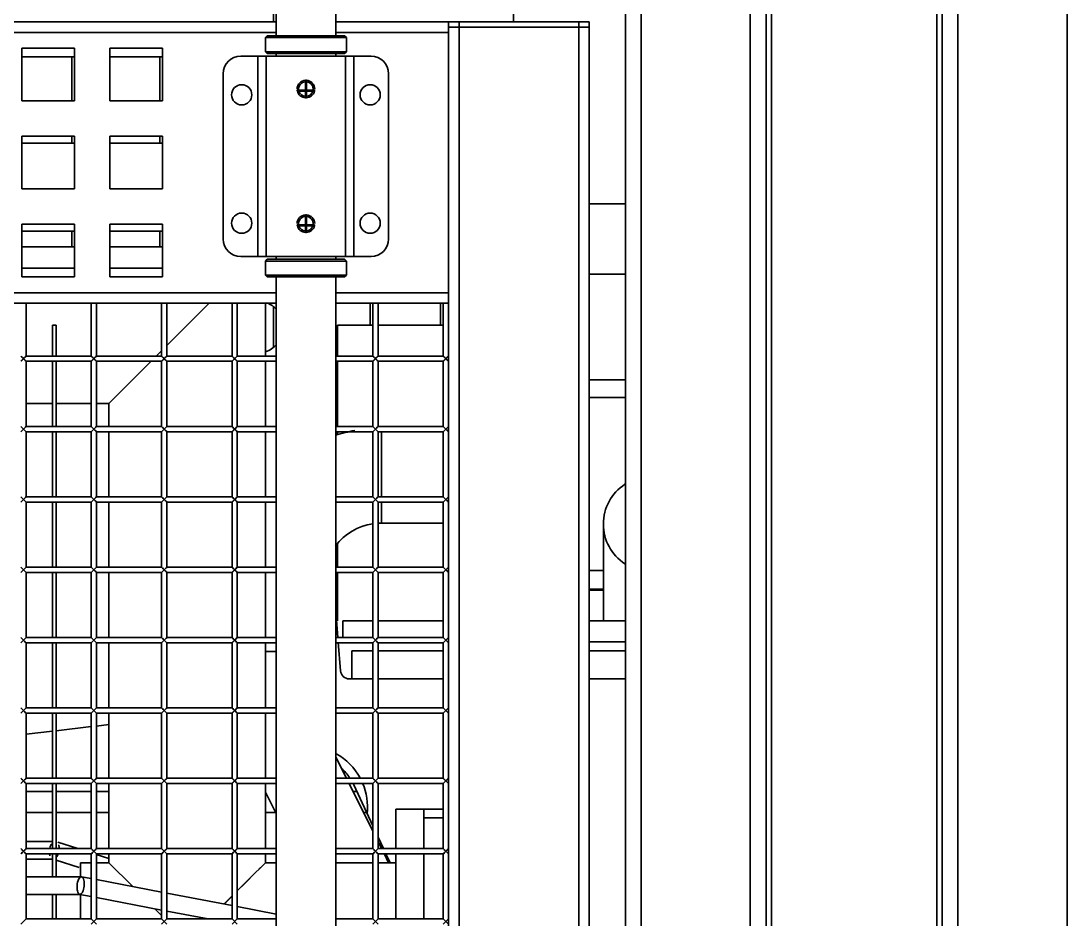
# Model space of a CAD drawing. Header units: millimetres. Extents: x 32496 to 166256, y 3504 to 23939.
# Drawn here: x 45009 to 45603, y 12790 to 13301 of the extents above; entities that cross this region are included whole.
import ezdxf

# ---------------------------------------------------------------- set-up
doc = ezdxf.new("R2010")
doc.units = ezdxf.units.MM
doc.layers.get('0').update_dxf_attribs({"lineweight": 35})

msp = doc.modelspace()

# ---------------------------------------------------------------- linework, layer by layer
at = {"linetype": 'Continuous'}
for p, q in [((45361.14, 10877.575), (45361.14, 13396.575)), ((45423.14, 10877.575), (45423.14, 13396.575)), ((45432.14, 13396.575), (45432.14, 10877.575)), ((45435.14, 13396.575), (45435.14, 10877.575)), ((45529.14, 13396.575), (45529.14, 10877.575)), ((45532.14, 13396.575), (45532.14, 10877.575)), ((45541.14, 13396.575), (45541.14, 10877.575)), ((45603.14, 13396.575), (45603.14, 10877.575)), ((45288.64, 13316.575), (45288.64, 13300.075)), ((45352.14, 10957.575), (45352.14, 13316.575)), ((45152.14, 13306.975), (45152.14, 13300.075)), ((45153.64, 13306.975), (45153.64, 13292.075)), ((45187.64, 13306.975), (45187.64, 13292.075)), ((44527.64, 13300.075), (45153.64, 13300.075)), ((45187.64, 13300.075), (45251.64, 13300.075)), ((45251.64, 13140.075), (45251.64, 13300.075)), ((45331.64, 13300.075), (45251.64, 13300.075)), ((45257.64, 13300.075), (45257.64, 13297.075)), ((45325.64, 13297.075), (45325.64, 13300.075)), ((45331.64, 13300.075), (45331.64, 13297.075)), ((45153.64, 13294.075), (44527.64, 13294.075)), ((45148.64, 13292.075), (45147.64, 13291.075)), ((45192.64, 13292.075), (45148.64, 13292.075)), ((45251.64, 13294.075), (45187.64, 13294.075)), ((45192.64, 13292.075), (45193.64, 13291.075)), ((45331.64, 13297.075), (45251.64, 13297.075)), ((45251.64, 13297.075), (45331.64, 13297.075)), ((45257.64, 13297.075), (45257.64, 10977.075)), ((45325.64, 10977.075), (45325.64, 13297.075)), ((45331.64, 13297.075), (45331.64, 10977.075)), ((45147.64, 13291.075), (45147.64, 13283.075)), ((45193.64, 13291.075), (45147.64, 13291.075)), ((45193.64, 13291.075), (45193.64, 13283.075)), ((45009.14, 13285.075), (45009.14, 13255.075)), ((45039.14, 13285.075), (45009.14, 13285.075)), ((45009.14, 13280.075), (45039.14, 13280.075)), ((45037.64, 13255.075), (45037.64, 13280.075)), ((45039.14, 13255.075), (45039.14, 13285.075)), ((45059.14, 13285.075), (45059.14, 13255.075)), ((45089.14, 13285.075), (45059.14, 13285.075)), ((45059.14, 13280.075), (45089.14, 13280.075)), ((45087.64, 13255.075), (45087.64, 13280.075)), ((45089.14, 13255.075), (45089.14, 13285.075)), ((45133.64, 13280.575), (45207.64, 13280.575)), ((45143.34, 13166.575), (45143.34, 13280.575)), ((45148.64, 13282.075), (45147.64, 13283.075)), ((45147.64, 13283.075), (45193.64, 13283.075)), ((45148.14, 13166.575), (45148.14, 13280.575)), ((45148.64, 13282.075), (45192.64, 13282.075)), ((45153.64, 13282.075), (45153.64, 13280.575)), ((45187.64, 13282.075), (45187.64, 13280.575)), ((45192.64, 13282.075), (45193.64, 13283.075)), ((45193.14, 13280.575), (45193.14, 13166.575)), ((45197.94, 13280.575), (45197.94, 13166.575)), ((45123.64, 13270.575), (45123.64, 13176.575)), ((45217.64, 13270.575), (45217.64, 13176.575)), ((45170.39, 13266.819), (45170.39, 13261.154)), ((45170.64, 13256.825), (45170.64, 13266.825)), ((45170.64, 13256.825), (45170.64, 13266.825)), ((45170.89, 13261.154), (45170.89, 13266.819)), ((45165.725, 13261.154), (45165.725, 13260.904)), ((45170.39, 13261.154), (45165.725, 13261.154)), ((45165.779, 13260.654), (45170.39, 13260.654)), ((45170.39, 13260.654), (45170.39, 13256.832)), ((45175.554, 13261.154), (45170.89, 13261.154)), ((45170.89, 13256.832), (45170.89, 13260.654)), ((45170.89, 13260.654), (45175.501, 13260.654)), ((45175.554, 13260.904), (45175.554, 13261.154)), ((45009.14, 13255.075), (45039.14, 13255.075)), ((45059.14, 13255.075), (45089.14, 13255.075)), ((45009.14, 13235.075), (45009.14, 13205.075)), ((45039.14, 13235.075), (45009.14, 13235.075)), ((45037.64, 13231.075), (45037.64, 13235.075)), ((45039.14, 13205.075), (45039.14, 13235.075)), ((45059.14, 13235.075), (45059.14, 13205.075)), ((45089.14, 13235.075), (45059.14, 13235.075)), ((45087.64, 13231.075), (45087.64, 13235.075)), ((45089.14, 13205.075), (45089.14, 13235.075)), ((45039.14, 13231.075), (45009.14, 13231.075)), ((45089.14, 13231.075), (45059.14, 13231.075)), ((45009.14, 13205.075), (45039.14, 13205.075)), ((45059.14, 13205.075), (45089.14, 13205.075)), ((45352.14, 13196.575), (45331.64, 13196.575)), ((45009.14, 13185.075), (45009.14, 13155.075)), ((45039.14, 13185.075), (45009.14, 13185.075)), ((45039.14, 13155.075), (45039.14, 13185.075)), ((45059.14, 13185.075), (45059.14, 13155.075)), ((45089.14, 13185.075), (45059.14, 13185.075)), ((45089.14, 13155.075), (45089.14, 13185.075)), ((45170.39, 13190.319), (45170.39, 13184.654)), ((45170.64, 13180.325), (45170.64, 13190.325)), ((45170.64, 13180.325), (45170.64, 13190.325)), ((45170.89, 13184.654), (45170.89, 13190.319)), ((45039.14, 13181.075), (45009.14, 13181.075)), ((45037.64, 13172.075), (45037.64, 13181.075)), ((45089.14, 13181.075), (45059.14, 13181.075)), ((45087.64, 13172.075), (45087.64, 13181.075)), ((45165.725, 13184.654), (45165.725, 13184.404)), ((45170.39, 13184.654), (45165.725, 13184.654)), ((45165.779, 13184.154), (45170.39, 13184.154)), ((45170.39, 13184.154), (45170.39, 13180.332)), ((45175.554, 13184.654), (45170.89, 13184.654)), ((45170.89, 13180.332), (45170.89, 13184.154)), ((45170.89, 13184.154), (45175.501, 13184.154)), ((45175.554, 13184.404), (45175.554, 13184.654)), ((45039.14, 13172.075), (45009.14, 13172.075)), ((45089.14, 13172.075), (45059.14, 13172.075)), ((45133.64, 13166.575), (45207.64, 13166.575)), ((45148.64, 13165.075), (45147.64, 13164.075)), ((45147.64, 13164.075), (45147.64, 13156.075)), ((45193.64, 13164.075), (45147.64, 13164.075)), ((45192.64, 13165.075), (45148.64, 13165.075)), ((45153.64, 13166.575), (45153.64, 13165.075)), ((45187.64, 13166.575), (45187.64, 13165.075)), ((45192.64, 13165.075), (45193.64, 13164.075)), ((45193.64, 13164.075), (45193.64, 13156.075)), ((45039.14, 13160.075), (45009.14, 13160.075)), ((45009.14, 13155.075), (45039.14, 13155.075)), ((45089.14, 13160.075), (45059.14, 13160.075)), ((45059.14, 13155.075), (45089.14, 13155.075)), ((45148.64, 13155.075), (45147.64, 13156.075)), ((45147.64, 13156.075), (45193.64, 13156.075)), ((45148.64, 13155.075), (45192.64, 13155.075)), ((45153.64, 13155.075), (45153.64, 12224.075)), ((45187.64, 13155.075), (45187.64, 12224.075)), ((45192.64, 13155.075), (45193.64, 13156.075)), ((45331.64, 13156.575), (45352.14, 13156.575)), ((44527.64, 13146.075), (45153.64, 13146.075)), ((45187.64, 13146.075), (45251.64, 13146.075)), ((45153.64, 13140.075), (44527.64, 13140.075)), ((45011.64, 13140.075), (45011.64, 13110.075)), ((45048.64, 13140.075), (45048.64, 13110.075)), ((45051.64, 13140.075), (45051.64, 13110.075)), ((45088.64, 13140.075), (45088.64, 13110.075)), ((45091.64, 13140.075), (45091.64, 13110.075)), ((45115.664, 13140.1), (45103.14, 13127.575)), ((45128.64, 13140.075), (45128.64, 13110.075)), ((45131.64, 13140.075), (45131.64, 13110.075)), ((45147.64, 13140.075), (45147.64, 13110.075)), ((45152.14, 13138.105), (45152.14, 13115.082)), ((45251.64, 13140.075), (45187.64, 13140.075)), ((45207.14, 13140.075), (45207.14, 13127.575)), ((45208.64, 13140.075), (45208.64, 13110.075)), ((45211.64, 13140.075), (45211.64, 13110.075)), ((45247.14, 13140.075), (45247.14, 13127.575)), ((45248.64, 13140.075), (45248.64, 13110.075)), ((45251.64, 12237.075), (45251.64, 13140.075)), ((45026.64, 13110.075), (45026.64, 13127.575)), ((45028.64, 13127.575), (45026.64, 13127.575)), ((45028.64, 13110.075), (45028.64, 13127.575)), ((45091.615, 13116.051), (45103.14, 13127.575)), ((45188.64, 13110.075), (45188.64, 13127.575)), ((45188.64, 13127.575), (45208.64, 13127.575)), ((45211.64, 13127.575), (45248.64, 13127.575)), ((45008.64, 13107.075), (45011.64, 13110.075)), ((45008.64, 13110.075), (45011.64, 13107.075)), ((45008.756, 13107.192), (45009.55, 13107.986)), ((45009.55, 13107.986), (45010.14, 13108.575)), ((45011.64, 13110.075), (45048.64, 13110.075)), ((45048.64, 13107.075), (45051.64, 13110.075)), ((45048.64, 13110.075), (45051.64, 13107.075)), ((45048.756, 13107.192), (45049.55, 13107.986)), ((45049.55, 13107.986), (45050.14, 13108.575)), ((45051.64, 13110.075), (45088.64, 13110.075)), ((45085.633, 13110.068), (45088.64, 13113.075)), ((45088.64, 13107.075), (45091.64, 13110.075)), ((45088.64, 13110.075), (45091.64, 13107.075)), ((45088.756, 13107.192), (45089.55, 13107.986)), ((45089.55, 13107.986), (45090.72, 13109.155)), ((45091.64, 13110.075), (45128.64, 13110.075)), ((45128.64, 13107.075), (45131.64, 13110.075)), ((45128.64, 13110.075), (45131.64, 13107.075)), ((45128.756, 13107.192), (45129.55, 13107.986)), ((45129.55, 13107.986), (45130.14, 13108.575)), ((45131.64, 13110.075), (45131.209, 13109.645)), ((45131.64, 13110.075), (45153.64, 13110.075)), ((45187.64, 13110.075), (45208.64, 13110.075)), ((45208.64, 13107.075), (45211.64, 13110.075)), ((45208.64, 13110.075), (45211.64, 13107.075)), ((45208.756, 13107.192), (45209.55, 13107.986)), ((45209.55, 13107.986), (45210.14, 13108.575)), ((45211.64, 13110.075), (45211.209, 13109.645)), ((45211.64, 13110.075), (45248.64, 13110.075)), ((45248.64, 13107.075), (45251.64, 13110.075)), ((45248.64, 13110.075), (45251.64, 13107.075)), ((45248.756, 13107.192), (45249.55, 13107.986)), ((45249.55, 13107.986), (45250.14, 13108.575)), ((45251.64, 13110.075), (45251.209, 13109.645)), ((45011.64, 13107.075), (45011.64, 13070.075)), ((45011.64, 13107.075), (45048.64, 13107.075)), ((45026.64, 13070.075), (45026.64, 13107.075)), ((45028.64, 13070.075), (45028.64, 13107.075)), ((45048.64, 13107.075), (45048.64, 13070.075)), ((45051.64, 13107.075), (45051.64, 13070.075)), ((45051.64, 13107.075), (45088.64, 13107.075)), ((45058.64, 13083.076), (45082.64, 13107.075)), ((45088.64, 13107.075), (45088.64, 13070.075)), ((45091.64, 13107.075), (45091.64, 13070.075)), ((45091.64, 13107.075), (45128.64, 13107.075)), ((45128.64, 13107.075), (45128.64, 13070.075)), ((45131.64, 13107.075), (45131.64, 13070.075)), ((45131.64, 13107.075), (45153.64, 13107.075)), ((45147.64, 13107.075), (45147.64, 13070.075)), ((45187.64, 13107.075), (45208.64, 13107.075)), ((45188.64, 13070.075), (45188.64, 13107.075)), ((45208.64, 13107.075), (45208.64, 13070.075)), ((45211.64, 13107.075), (45211.64, 13070.075)), ((45211.64, 13107.075), (45248.64, 13107.075)), ((45248.64, 13107.075), (45248.64, 13070.075)), ((45331.64, 13096.575), (45352.14, 13096.575)), ((45331.64, 13086.575), (45352.14, 13086.575)), ((45026.64, 13083.075), (45011.64, 13083.075)), ((45048.64, 13083.075), (45028.64, 13083.075)), ((45058.64, 13083.075), (45051.64, 13083.075)), ((45058.64, 13083.075), (45058.741, 13083.177)), ((45058.741, 13083.177), (45058.64, 13083.075)), ((45058.64, 13070.075), (45058.64, 13083.075)), ((45008.64, 13067.075), (45011.64, 13070.075)), ((45008.64, 13070.075), (45011.64, 13067.075)), ((45008.756, 13067.192), (45009.55, 13067.986)), ((45009.55, 13067.986), (45010.14, 13068.575)), ((45011.64, 13070.075), (45048.64, 13070.075)), ((45011.64, 13067.075), (45011.64, 13030.075)), ((45011.64, 13067.075), (45048.64, 13067.075)), ((45026.64, 13030.075), (45026.64, 13067.075)), ((45028.64, 13030.075), (45028.64, 13067.075)), ((45048.64, 13067.075), (45051.64, 13070.075)), ((45048.64, 13070.075), (45051.64, 13067.075)), ((45048.64, 13067.075), (45048.64, 13030.075)), ((45048.756, 13067.192), (45049.55, 13067.986)), ((45049.55, 13067.986), (45050.14, 13068.575)), ((45051.64, 13070.075), (45088.64, 13070.075)), ((45051.64, 13067.075), (45051.64, 13030.075)), ((45051.64, 13067.075), (45088.64, 13067.075)), ((45058.64, 13030.075), (45058.64, 13067.075)), ((45088.64, 13067.075), (45091.64, 13070.075)), ((45088.64, 13070.075), (45091.64, 13067.075)), ((45088.64, 13067.075), (45088.64, 13030.075)), ((45088.756, 13067.192), (45089.55, 13067.986)), ((45089.55, 13067.986), (45090.14, 13068.575)), ((45091.64, 13070.075), (45128.64, 13070.075)), ((45091.64, 13067.075), (45091.64, 13030.075)), ((45091.64, 13067.075), (45128.64, 13067.075)), ((45128.64, 13067.075), (45131.64, 13070.075)), ((45128.64, 13070.075), (45131.64, 13067.075)), ((45128.64, 13067.075), (45128.64, 13030.075)), ((45128.756, 13067.192), (45129.55, 13067.986)), ((45129.55, 13067.986), (45130.72, 13069.155)), ((45131.64, 13070.075), (45153.64, 13070.075)), ((45131.64, 13067.075), (45131.64, 13030.075)), ((45131.64, 13067.075), (45153.64, 13067.075)), ((45147.64, 13067.075), (45147.64, 13030.075)), ((45187.64, 13070.075), (45208.64, 13070.075)), ((45187.64, 13067.075), (45208.64, 13067.075)), ((45188.64, 13065.083), (45188.64, 13067.075)), ((45208.64, 13067.075), (45211.64, 13070.075)), ((45208.64, 13070.075), (45211.64, 13067.075)), ((45208.64, 13067.075), (45208.64, 13030.075)), ((45208.756, 13067.192), (45209.55, 13067.986)), ((45209.55, 13067.986), (45210.14, 13068.575)), ((45211.64, 13070.075), (45211.209, 13069.645)), ((45211.64, 13070.075), (45248.64, 13070.075)), ((45211.64, 13067.075), (45211.64, 13030.075)), ((45211.64, 13067.075), (45248.64, 13067.075)), ((45213.64, 13067.02), (45213.64, 13030.075)), ((45248.64, 13067.075), (45251.64, 13070.075)), ((45248.64, 13070.075), (45251.64, 13067.075)), ((45248.64, 13067.075), (45248.64, 13030.075)), ((45248.756, 13067.192), (45249.55, 13067.986)), ((45249.55, 13067.986), (45250.14, 13068.575)), ((45251.64, 13070.075), (45251.209, 13069.645)), ((45008.64, 13027.075), (45011.64, 13030.075)), ((45008.64, 13030.075), (45011.64, 13027.075)), ((45008.756, 13027.192), (45009.55, 13027.986)), ((45009.55, 13027.986), (45010.14, 13028.575)), ((45011.64, 13030.075), (45048.64, 13030.075)), ((45011.64, 13027.075), (45011.64, 12990.075)), ((45011.64, 13027.075), (45048.64, 13027.075)), ((45026.64, 12990.075), (45026.64, 13027.075)), ((45028.64, 12990.075), (45028.64, 13027.075)), ((45048.64, 13027.075), (45051.64, 13030.075)), ((45048.64, 13030.075), (45051.64, 13027.075)), ((45048.64, 13027.075), (45048.64, 12990.075)), ((45048.756, 13027.192), (45049.55, 13027.986)), ((45049.55, 13027.986), (45050.14, 13028.575)), ((45051.64, 13030.075), (45088.64, 13030.075)), ((45051.64, 13027.075), (45051.64, 12990.075)), ((45051.64, 13027.075), (45088.64, 13027.075)), ((45058.64, 12990.075), (45058.64, 13027.075)), ((45088.64, 13027.075), (45091.64, 13030.075)), ((45088.64, 13030.075), (45091.64, 13027.075)), ((45088.64, 13027.075), (45088.64, 12990.075)), ((45088.756, 13027.192), (45089.55, 13027.986)), ((45089.55, 13027.986), (45090.14, 13028.575)), ((45091.64, 13030.075), (45128.64, 13030.075)), ((45091.64, 13027.075), (45091.64, 12990.075)), ((45091.64, 13027.075), (45128.64, 13027.075)), ((45128.64, 13027.075), (45131.64, 13030.075)), ((45128.64, 13030.075), (45131.64, 13027.075)), ((45128.64, 13027.075), (45128.64, 12990.075)), ((45128.756, 13027.192), (45129.55, 13027.986)), ((45129.55, 13027.986), (45130.14, 13028.575)), ((45131.64, 13030.075), (45153.64, 13030.075)), ((45131.64, 13027.075), (45131.64, 12990.075)), ((45131.64, 13027.075), (45153.64, 13027.075)), ((45147.64, 13027.075), (45147.64, 12990.075)), ((45187.64, 13030.075), (45208.64, 13030.075)), ((45187.64, 13027.075), (45208.64, 13027.075)), ((45208.64, 13027.075), (45211.64, 13030.075)), ((45208.64, 13030.075), (45211.64, 13027.075)), ((45208.64, 13027.075), (45208.64, 12990.075)), ((45208.756, 13027.192), (45209.55, 13027.986)), ((45209.55, 13027.986), (45210.14, 13028.575)), ((45211.64, 13030.075), (45211.209, 13029.645)), ((45211.64, 13030.075), (45248.64, 13030.075)), ((45211.64, 13027.075), (45211.64, 12990.075)), ((45211.64, 13027.075), (45248.64, 13027.075)), ((45213.64, 13027.075), (45213.64, 13015.075)), ((45248.64, 13027.075), (45251.64, 13030.075)), ((45248.64, 13030.075), (45251.64, 13027.075)), ((45248.64, 13027.075), (45248.64, 12990.075)), ((45248.756, 13027.192), (45249.55, 13027.986)), ((45249.55, 13027.986), (45250.14, 13028.575)), ((45251.64, 13030.075), (45251.209, 13029.645)), ((45248.64, 13015.075), (45213.64, 13015.075)), ((45339.64, 12959.575), (45339.64, 13013.869)), ((45188.64, 12990.075), (45188.64, 13003.17)), ((45008.64, 12987.075), (45011.64, 12990.075)), ((45008.64, 12990.075), (45011.64, 12987.075)), ((45009.55, 12987.986), (45010.14, 12988.575)), ((45011.64, 12990.075), (45048.64, 12990.075)), ((45048.64, 12987.075), (45051.64, 12990.075)), ((45048.64, 12990.075), (45051.64, 12987.075)), ((45049.55, 12987.986), (45050.14, 12988.575)), ((45051.64, 12990.075), (45088.64, 12990.075)), ((45088.64, 12987.075), (45091.64, 12990.075)), ((45088.64, 12990.075), (45091.64, 12987.075)), ((45089.55, 12987.986), (45090.14, 12988.575)), ((45091.64, 12990.075), (45128.64, 12990.075)), ((45128.64, 12987.075), (45131.64, 12990.075)), ((45128.64, 12990.075), (45131.64, 12987.075)), ((45129.55, 12987.986), (45130.14, 12988.575)), ((45131.64, 12990.075), (45153.64, 12990.075)), ((45187.64, 12990.075), (45208.64, 12990.075)), ((45208.64, 12987.075), (45211.64, 12990.075)), ((45208.64, 12990.075), (45211.64, 12987.075)), ((45209.55, 12987.986), (45210.72, 12989.155)), ((45211.64, 12990.075), (45248.64, 12990.075)), ((45248.64, 12987.075), (45251.64, 12990.075)), ((45248.64, 12990.075), (45251.64, 12987.075)), ((45249.55, 12987.986), (45250.14, 12988.575)), ((45251.64, 12990.075), (45251.209, 12989.645)), ((45008.756, 12987.192), (45009.55, 12987.986)), ((45011.64, 12987.075), (45011.64, 12950.075)), ((45011.64, 12987.075), (45048.64, 12987.075)), ((45026.64, 12950.075), (45026.64, 12987.075)), ((45028.64, 12950.075), (45028.64, 12987.075)), ((45048.64, 12987.075), (45048.64, 12950.075)), ((45048.756, 12987.192), (45049.55, 12987.986)), ((45051.64, 12987.075), (45051.64, 12950.075)), ((45051.64, 12987.075), (45088.64, 12987.075)), ((45058.64, 12950.075), (45058.64, 12987.075)), ((45088.64, 12987.075), (45088.64, 12950.075)), ((45088.756, 12987.192), (45089.55, 12987.986)), ((45091.64, 12987.075), (45091.64, 12950.075)), ((45091.64, 12987.075), (45128.64, 12987.075)), ((45128.64, 12987.075), (45128.64, 12950.075)), ((45128.756, 12987.192), (45129.55, 12987.986)), ((45131.64, 12987.075), (45131.64, 12950.075)), ((45131.64, 12987.075), (45153.64, 12987.075)), ((45147.64, 12987.075), (45147.64, 12950.075)), ((45187.64, 12987.075), (45208.64, 12987.075)), ((45188.64, 12959.575), (45188.64, 12987.075)), ((45208.64, 12987.075), (45208.64, 12950.075)), ((45208.756, 12987.192), (45209.55, 12987.986)), ((45211.64, 12987.075), (45211.64, 12950.075)), ((45211.64, 12987.075), (45248.64, 12987.075)), ((45248.64, 12987.075), (45248.64, 12950.075)), ((45248.756, 12987.192), (45249.55, 12987.986)), ((45339.64, 12988.075), (45331.64, 12988.075)), ((45339.64, 12977.575), (45331.64, 12977.575)), ((45339.64, 12977.075), (45331.64, 12977.075)), ((45187.64, 12964.909), (45188.801, 12950.075)), ((45191.64, 12959.575), (45191.64, 12950.075)), ((45208.64, 12959.575), (45191.64, 12959.575)), ((45248.64, 12959.575), (45211.64, 12959.575)), ((45352.14, 12959.575), (45331.64, 12959.575)), ((45008.64, 12947.075), (45011.64, 12950.075)), ((45008.64, 12950.075), (45011.64, 12947.075)), ((45008.756, 12947.192), (45009.55, 12947.986)), ((45009.55, 12947.986), (45010.14, 12948.575)), ((45011.64, 12950.075), (45048.64, 12950.075)), ((45011.64, 12947.075), (45011.64, 12910.075)), ((45011.64, 12947.075), (45048.64, 12947.075)), ((45026.64, 12910.075), (45026.64, 12947.075)), ((45028.64, 12910.075), (45028.64, 12947.075)), ((45048.64, 12947.075), (45051.64, 12950.075)), ((45048.64, 12950.075), (45051.64, 12947.075)), ((45048.64, 12947.075), (45048.64, 12910.075)), ((45048.756, 12947.192), (45049.55, 12947.986)), ((45049.55, 12947.986), (45050.14, 12948.575)), ((45051.64, 12950.075), (45088.64, 12950.075)), ((45051.64, 12947.075), (45051.64, 12910.075)), ((45051.64, 12947.075), (45088.64, 12947.075)), ((45058.64, 12910.075), (45058.64, 12947.075)), ((45088.64, 12947.075), (45091.64, 12950.075)), ((45088.64, 12950.075), (45091.64, 12947.075)), ((45088.64, 12947.075), (45088.64, 12910.075)), ((45088.756, 12947.192), (45089.55, 12947.986)), ((45089.55, 12947.986), (45090.14, 12948.575)), ((45091.64, 12950.075), (45128.64, 12950.075)), ((45091.64, 12947.075), (45091.64, 12910.075)), ((45091.64, 12947.075), (45128.64, 12947.075)), ((45128.64, 12947.075), (45131.64, 12950.075)), ((45128.64, 12950.075), (45131.64, 12947.075)), ((45128.64, 12947.075), (45128.64, 12910.075)), ((45128.756, 12947.192), (45129.55, 12947.986)), ((45129.55, 12947.986), (45130.14, 12948.575)), ((45131.64, 12950.075), (45153.64, 12950.075)), ((45131.64, 12947.075), (45131.64, 12910.075)), ((45131.64, 12947.075), (45153.64, 12947.075)), ((45147.64, 12947.075), (45147.64, 12910.075)), ((45187.64, 12950.075), (45208.64, 12950.075)), ((45187.64, 12947.075), (45208.64, 12947.075)), ((45189.012, 12947.37), (45190.279, 12931.185)), ((45208.64, 12947.075), (45211.64, 12950.075)), ((45208.64, 12950.075), (45211.64, 12947.075)), ((45208.64, 12947.075), (45208.64, 12910.075)), ((45208.756, 12947.192), (45209.55, 12947.986)), ((45209.55, 12947.986), (45210.14, 12948.575)), ((45211.64, 12950.075), (45248.64, 12950.075)), ((45211.64, 12947.075), (45211.64, 12910.075)), ((45211.64, 12947.075), (45248.64, 12947.075)), ((45248.64, 12947.075), (45251.64, 12950.075)), ((45248.64, 12950.075), (45251.64, 12947.075)), ((45248.64, 12947.075), (45248.64, 12910.075)), ((45248.756, 12947.192), (45249.55, 12947.986)), ((45249.55, 12947.986), (45250.72, 12949.155)), ((45352.14, 12947.575), (45331.64, 12947.575)), ((45153.64, 12942.075), (45147.64, 12942.075)), ((45196.64, 12942.575), (45196.64, 12926.575)), ((45208.64, 12942.575), (45196.64, 12942.575)), ((45248.64, 12942.575), (45211.64, 12942.575)), ((45352.14, 12942.575), (45331.64, 12942.575)), ((45195.264, 12926.575), (45208.64, 12926.575)), ((45248.64, 12926.575), (45211.64, 12926.575)), ((45352.14, 12926.575), (45331.64, 12926.575)), ((45008.64, 12907.075), (45011.64, 12910.075)), ((45008.64, 12910.075), (45011.64, 12907.075)), ((45008.756, 12907.192), (45009.55, 12907.986)), ((45009.55, 12907.986), (45010.14, 12908.575)), ((45011.64, 12910.075), (45048.64, 12910.075)), ((45011.64, 12907.075), (45011.64, 12870.075)), ((45011.64, 12907.075), (45048.64, 12907.075)), ((45026.64, 12870.075), (45026.64, 12907.075)), ((45028.64, 12870.075), (45028.64, 12907.075)), ((45048.64, 12907.075), (45051.64, 12910.075)), ((45048.64, 12910.075), (45051.64, 12907.075)), ((45048.64, 12907.075), (45048.64, 12870.075)), ((45048.756, 12907.192), (45049.55, 12907.986)), ((45049.55, 12907.986), (45050.14, 12908.575)), ((45051.64, 12910.075), (45088.64, 12910.075)), ((45051.64, 12907.075), (45051.64, 12870.075)), ((45051.64, 12907.075), (45088.64, 12907.075)), ((45058.64, 12870.075), (45058.64, 12907.075)), ((45088.64, 12907.075), (45091.64, 12910.075)), ((45088.64, 12910.075), (45091.64, 12907.075)), ((45088.64, 12907.075), (45088.64, 12870.075)), ((45088.756, 12907.192), (45089.55, 12907.986)), ((45089.55, 12907.986), (45090.14, 12908.575)), ((45091.64, 12910.075), (45128.64, 12910.075)), ((45091.64, 12907.075), (45091.64, 12870.075)), ((45091.64, 12907.075), (45128.64, 12907.075)), ((45128.64, 12907.075), (45131.64, 12910.075)), ((45128.64, 12910.075), (45131.64, 12907.075)), ((45128.64, 12907.075), (45128.64, 12870.075)), ((45128.756, 12907.192), (45129.55, 12907.986)), ((45129.55, 12907.986), (45130.14, 12908.575)), ((45131.64, 12910.075), (45153.64, 12910.075)), ((45131.64, 12907.075), (45131.64, 12870.075)), ((45131.64, 12907.075), (45153.64, 12907.075)), ((45147.64, 12907.075), (45147.64, 12870.075)), ((45187.64, 12910.075), (45208.64, 12910.075)), ((45187.64, 12907.075), (45208.64, 12907.075)), ((45208.64, 12907.075), (45211.64, 12910.075)), ((45208.64, 12910.075), (45211.64, 12907.075)), ((45208.64, 12907.075), (45208.64, 12870.075)), ((45208.756, 12907.192), (45209.55, 12907.986)), ((45209.55, 12907.986), (45210.14, 12908.575)), ((45211.64, 12910.075), (45248.64, 12910.075)), ((45211.64, 12907.075), (45211.64, 12870.075)), ((45211.64, 12907.075), (45248.64, 12907.075)), ((45248.64, 12907.075), (45251.64, 12910.075)), ((45248.64, 12910.075), (45251.64, 12907.075)), ((45248.64, 12907.075), (45248.64, 12870.075)), ((45248.756, 12907.192), (45249.55, 12907.986)), ((45249.55, 12907.986), (45250.14, 12908.575)), ((45028.64, 12897.102), (45048.64, 12899.418)), ((45051.64, 12899.765), (45058.64, 12900.575)), ((45011.64, 12895.133), (45026.64, 12896.87)), ((45187.64, 12882.075), (45193.64, 12870.075)), ((45008.64, 12867.075), (45011.64, 12870.075)), ((45008.64, 12870.075), (45011.64, 12867.075)), ((45011.64, 12870.075), (45048.64, 12870.075)), ((45048.64, 12867.075), (45051.64, 12870.075)), ((45048.64, 12870.075), (45051.64, 12867.075)), ((45051.64, 12870.075), (45088.64, 12870.075)), ((45088.64, 12867.075), (45091.64, 12870.075)), ((45088.64, 12870.075), (45091.64, 12867.075)), ((45091.64, 12870.075), (45128.64, 12870.075)), ((45128.64, 12867.075), (45131.64, 12870.075)), ((45128.64, 12870.075), (45131.64, 12867.075)), ((45131.64, 12870.075), (45153.64, 12870.075)), ((45187.64, 12870.075), (45208.64, 12870.075)), ((45208.64, 12867.075), (45211.64, 12870.075)), ((45208.64, 12870.075), (45211.64, 12867.075)), ((45211.64, 12870.075), (45248.64, 12870.075)), ((45248.64, 12867.075), (45251.64, 12870.075)), ((45248.64, 12870.075), (45251.64, 12867.075)), ((45008.756, 12867.192), (45009.55, 12867.986)), ((45009.55, 12867.986), (45010.14, 12868.575)), ((45011.64, 12867.075), (45011.64, 12830.075)), ((45011.64, 12867.075), (45048.64, 12867.075)), ((45026.64, 12830.075), (45026.64, 12867.075)), ((45028.64, 12830.075), (45028.64, 12867.075)), ((45048.64, 12867.075), (45048.64, 12830.075)), ((45048.756, 12867.192), (45049.55, 12867.986)), ((45049.55, 12867.986), (45050.14, 12868.575)), ((45051.64, 12867.075), (45051.64, 12830.075)), ((45051.64, 12867.075), (45088.64, 12867.075)), ((45058.64, 12830.075), (45058.64, 12867.075)), ((45088.64, 12867.075), (45088.64, 12830.075)), ((45088.756, 12867.192), (45089.55, 12867.986)), ((45089.55, 12867.986), (45090.14, 12868.575)), ((45091.64, 12867.075), (45091.64, 12830.075)), ((45091.64, 12867.075), (45128.64, 12867.075)), ((45128.64, 12867.075), (45128.64, 12830.075)), ((45128.756, 12867.192), (45129.55, 12867.986)), ((45129.55, 12867.986), (45130.14, 12868.575)), ((45131.64, 12867.075), (45131.64, 12830.075)), ((45131.64, 12867.075), (45153.64, 12867.075)), ((45147.64, 12867.075), (45147.64, 12830.075)), ((45187.64, 12867.075), (45208.64, 12867.075)), ((45195.14, 12867.075), (45208.64, 12840.075)), ((45208.64, 12843.062), (45197.831, 12866.25)), ((45208.64, 12867.075), (45208.64, 12830.075)), ((45208.756, 12867.192), (45209.55, 12867.986)), ((45209.55, 12867.986), (45210.14, 12868.575)), ((45211.64, 12867.075), (45211.64, 12830.075)), ((45211.64, 12867.075), (45248.64, 12867.075)), ((45248.64, 12867.075), (45248.64, 12830.075)), ((45248.756, 12867.192), (45249.55, 12867.986)), ((45249.55, 12867.986), (45250.14, 12868.575)), ((45011.64, 12862.575), (45026.64, 12862.575)), ((45028.64, 12862.575), (45048.64, 12862.575)), ((45051.64, 12862.575), (45058.64, 12862.575)), ((45153.64, 12850.075), (45147.64, 12862.075)), ((45197.831, 12862.575), (45199.544, 12862.575)), ((45221.64, 12830.075), (45221.64, 12852.575)), ((45221.64, 12852.575), (45248.64, 12852.575)), ((45237.64, 12852.575), (45237.64, 12830.075)), ((45026.64, 12850.575), (45011.64, 12850.575)), ((45048.64, 12850.575), (45028.64, 12850.575)), ((45058.64, 12850.575), (45051.64, 12850.575)), ((45153.39, 12850.575), (45147.64, 12850.575)), ((45205.447, 12850.575), (45203.39, 12850.575)), ((45248.64, 12847.575), (45237.64, 12847.575)), ((45026.64, 12834.094), (45011.64, 12834.094)), ((45211.627, 12834.102), (45213.64, 12830.075)), ((45214.693, 12830.075), (45211.64, 12836.626)), ((45008.64, 12827.075), (45011.64, 12830.075)), ((45008.64, 12830.075), (45011.64, 12827.075)), ((45009.55, 12827.986), (45010.14, 12828.575)), ((45011.64, 12830.075), (45048.64, 12830.075)), ((45041.025, 12830.075), (45029.673, 12833.694)), ((45048.64, 12827.075), (45051.64, 12830.075)), ((45048.64, 12830.075), (45051.64, 12827.075)), ((45049.55, 12827.986), (45050.14, 12828.575)), ((45051.64, 12830.075), (45088.64, 12830.075)), ((45088.64, 12827.075), (45091.64, 12830.075)), ((45088.64, 12830.075), (45091.64, 12827.075)), ((45089.55, 12827.986), (45090.14, 12828.575)), ((45091.64, 12830.075), (45128.64, 12830.075)), ((45128.64, 12827.075), (45131.64, 12830.075)), ((45128.64, 12830.075), (45131.64, 12827.075)), ((45129.55, 12827.986), (45130.14, 12828.575)), ((45131.64, 12830.075), (45153.64, 12830.075)), ((45187.64, 12830.075), (45208.64, 12830.075)), ((45208.64, 12827.075), (45211.64, 12830.075)), ((45208.64, 12830.075), (45211.64, 12827.075)), ((45209.55, 12827.986), (45210.14, 12828.575)), ((45211.64, 12830.075), (45248.64, 12830.075)), ((45248.64, 12827.075), (45251.64, 12830.075)), ((45248.64, 12830.075), (45251.64, 12827.075)), ((45249.55, 12827.986), (45250.14, 12828.575)), ((45008.756, 12827.192), (45009.55, 12827.986)), ((45011.64, 12827.075), (45011.64, 12790.075)), ((45011.64, 12827.075), (45048.64, 12827.075)), ((45027.099, 12824.094), (45011.64, 12824.094)), ((45026.64, 12814.059), (45026.64, 12827.075)), ((45041.769, 12819.343), (45028.632, 12823.53)), ((45028.64, 12814.059), (45028.64, 12827.075)), ((45048.64, 12827.075), (45048.64, 12790.075)), ((45048.756, 12827.192), (45049.55, 12827.986)), ((45058.64, 12824.461), (45051.529, 12826.728)), ((45051.64, 12827.075), (45051.64, 12790.075)), ((45051.64, 12827.075), (45088.64, 12827.075)), ((45058.64, 12822.075), (45058.64, 12827.075)), ((45088.64, 12827.075), (45088.64, 12790.075)), ((45088.756, 12827.192), (45089.55, 12827.986)), ((45091.64, 12827.075), (45091.64, 12790.075)), ((45091.64, 12827.075), (45128.64, 12827.075)), ((45128.64, 12827.075), (45128.64, 12790.075)), ((45128.756, 12827.192), (45129.55, 12827.986)), ((45131.64, 12827.075), (45131.64, 12790.075)), ((45131.64, 12827.075), (45153.64, 12827.075)), ((45147.64, 12827.075), (45147.64, 12822.075)), ((45187.64, 12827.075), (45208.64, 12827.075)), ((45208.64, 12827.075), (45208.64, 12790.075)), ((45208.756, 12827.192), (45209.55, 12827.986)), ((45211.64, 12827.075), (45211.64, 12790.075)), ((45211.64, 12827.075), (45248.64, 12827.075)), ((45215.027, 12827.302), (45217.64, 12822.075)), ((45218.283, 12822.375), (45216.092, 12827.075)), ((45221.64, 12790.075), (45221.64, 12827.075)), ((45237.64, 12827.075), (45237.64, 12790.075)), ((45248.64, 12827.075), (45248.64, 12790.075)), ((45248.756, 12827.192), (45249.55, 12827.986)), ((45042.64, 12822.075), (45042.64, 12814.059)), ((45048.64, 12822.075), (45042.64, 12822.075)), ((45058.64, 12822.075), (45051.64, 12822.075)), ((45058.741, 12821.974), (45058.639, 12822.075)), ((45058.639, 12822.075), (45058.741, 12821.974)), ((45058.64, 12822.075), (45072.236, 12808.479)), ((45142.045, 12816.48), (45131.798, 12806.233)), ((45144.184, 12818.62), (45142.045, 12816.48)), ((45147.64, 12822.075), (45144.184, 12818.62)), ((45147.64, 12822.075), (45153.64, 12822.075)), ((45187.64, 12822.075), (45208.64, 12822.075)), ((45211.64, 12822.075), (45221.64, 12822.075)), ((45043.036, 12814.059), (45011.64, 12814.059)), ((45042.64, 12813.967), (45043.051, 12814.059)), ((45043.051, 12814.059), (45043.206, 12814.045)), ((45048.64, 12813), (45043.191, 12814.044)), ((45088.64, 12805.336), (45051.64, 12812.425)), ((45128.64, 12797.672), (45091.64, 12804.761)), ((45042.243, 12804.059), (45011.64, 12804.059)), ((45026.64, 12790.075), (45026.64, 12804.059)), ((45028.64, 12790.075), (45028.64, 12804.059)), ((45042.229, 12804.059), (45042.074, 12804.073)), ((45048.64, 12802.818), (45042.088, 12804.074)), ((45042.64, 12804.151), (45042.229, 12804.059)), ((45042.64, 12804.059), (45042.64, 12790.075)), ((45088.64, 12795.154), (45051.64, 12802.244)), ((45128.727, 12803.163), (45124.177, 12798.613)), ((45084.808, 12795.907), (45088.64, 12792.075)), ((45115.146, 12790.075), (45091.64, 12794.579)), ((45153.64, 12792.882), (45131.64, 12797.097)), ((45008.64, 12787.075), (45011.64, 12790.075)), ((45011.64, 12790.075), (45048.64, 12790.075)), ((45048.64, 12787.075), (45051.64, 12790.075)), ((45048.64, 12790.075), (45051.64, 12787.075)), ((45051.64, 12790.075), (45088.64, 12790.075)), ((45088.64, 12787.075), (45091.64, 12790.075)), ((45088.64, 12790.075), (45091.64, 12787.075)), ((45091.64, 12790.075), (45128.64, 12790.075)), ((45128.64, 12787.075), (45131.64, 12790.075)), ((45128.64, 12790.075), (45131.64, 12787.075)), ((45131.64, 12790.075), (45153.64, 12790.075)), ((45187.64, 12790.075), (45208.64, 12790.075)), ((45208.64, 12787.075), (45211.64, 12790.075)), ((45208.64, 12790.075), (45211.64, 12787.075)), ((45211.64, 12790.075), (45248.64, 12790.075)), ((45248.64, 12787.075), (45251.64, 12790.075)), ((45248.64, 12790.075), (45251.64, 12787.075))]:
    msp.add_line(p, q, dxfattribs=at)
for points in [[(45010.14, 13108.575), (45009.553, 13109.162), (45009.077, 13109.638)], [(45011.524, 13109.96), (45011.209, 13109.645), (45010.72, 13109.155), (45010.14, 13108.575)], [(45010.14, 13108.575), (45010.731, 13107.985), (45011.2, 13107.515), (45011.64, 13107.075)], [(45050.14, 13108.575), (45049.553, 13109.162), (45049.077, 13109.638)], [(45051.524, 13109.96), (45051.209, 13109.645), (45050.72, 13109.155), (45050.14, 13108.575)], [(45050.14, 13108.575), (45050.731, 13107.985), (45051.2, 13107.515), (45051.64, 13107.075)], [(45090.14, 13108.575), (45089.553, 13109.162), (45089.077, 13109.638)], [(45090.14, 13108.575), (45090.731, 13107.985), (45091.2, 13107.515), (45091.64, 13107.075)], [(45091.524, 13109.96), (45091.209, 13109.645), (45090.72, 13109.155)], [(45130.14, 13108.575), (45129.553, 13109.162), (45129.077, 13109.638)], [(45131.209, 13109.645), (45130.72, 13109.155), (45130.14, 13108.575)], [(45130.14, 13108.575), (45130.731, 13107.985), (45131.2, 13107.515), (45131.64, 13107.075)], [(45210.14, 13108.575), (45209.553, 13109.162), (45209.077, 13109.638)], [(45211.209, 13109.645), (45210.72, 13109.155), (45210.14, 13108.575)], [(45210.14, 13108.575), (45210.731, 13107.985), (45211.2, 13107.515), (45211.64, 13107.075)], [(45250.14, 13108.575), (45249.553, 13109.162), (45249.077, 13109.638)], [(45251.209, 13109.645), (45250.72, 13109.155), (45250.14, 13108.575)], [(45250.14, 13108.575), (45250.731, 13107.985), (45251.2, 13107.515), (45251.64, 13107.075)], [(45010.14, 13068.575), (45009.553, 13069.162), (45009.077, 13069.638)], [(45011.524, 13069.96), (45011.209, 13069.645), (45010.72, 13069.155), (45010.14, 13068.575)], [(45010.14, 13068.575), (45010.731, 13067.985), (45011.2, 13067.515), (45011.64, 13067.075)], [(45050.14, 13068.575), (45049.553, 13069.162), (45049.077, 13069.638)], [(45051.524, 13069.96), (45051.209, 13069.645), (45050.72, 13069.155), (45050.14, 13068.575)], [(45050.14, 13068.575), (45050.731, 13067.985), (45051.2, 13067.515), (45051.64, 13067.075)], [(45090.14, 13068.575), (45089.553, 13069.162), (45089.077, 13069.638)], [(45091.524, 13069.96), (45091.209, 13069.645), (45090.72, 13069.155), (45090.14, 13068.575)], [(45090.14, 13068.575), (45090.731, 13067.985), (45091.2, 13067.515), (45091.64, 13067.075)], [(45130.14, 13068.575), (45129.553, 13069.162), (45129.077, 13069.638)], [(45130.14, 13068.575), (45130.731, 13067.985), (45131.2, 13067.515), (45131.64, 13067.075)], [(45131.524, 13069.96), (45131.209, 13069.645), (45130.72, 13069.155)], [(45210.14, 13068.575), (45209.553, 13069.162), (45209.077, 13069.638)], [(45211.209, 13069.645), (45210.72, 13069.155), (45210.14, 13068.575)], [(45210.14, 13068.575), (45210.731, 13067.985), (45211.2, 13067.515), (45211.64, 13067.075)], [(45250.14, 13068.575), (45249.553, 13069.162), (45249.077, 13069.638)], [(45251.209, 13069.645), (45250.72, 13069.155), (45250.14, 13068.575)], [(45250.14, 13068.575), (45250.731, 13067.985), (45251.2, 13067.515), (45251.64, 13067.075)], [(45010.14, 13028.575), (45009.553, 13029.162), (45009.077, 13029.638)], [(45011.524, 13029.96), (45011.209, 13029.645), (45010.72, 13029.155), (45010.14, 13028.575)], [(45010.14, 13028.575), (45010.731, 13027.985), (45011.2, 13027.515), (45011.64, 13027.075)], [(45050.14, 13028.575), (45049.553, 13029.162), (45049.077, 13029.638)], [(45051.524, 13029.96), (45051.209, 13029.645), (45050.72, 13029.155), (45050.14, 13028.575)], [(45050.14, 13028.575), (45050.731, 13027.985), (45051.2, 13027.515), (45051.64, 13027.075)], [(45090.14, 13028.575), (45089.553, 13029.162), (45089.077, 13029.638)], [(45091.524, 13029.96), (45091.209, 13029.645), (45090.72, 13029.155), (45090.14, 13028.575)], [(45090.14, 13028.575), (45090.731, 13027.985), (45091.2, 13027.515), (45091.64, 13027.075)], [(45130.14, 13028.575), (45129.553, 13029.162), (45129.077, 13029.638)], [(45131.524, 13029.96), (45131.209, 13029.645), (45130.72, 13029.155), (45130.14, 13028.575)], [(45130.14, 13028.575), (45130.731, 13027.985), (45131.2, 13027.515), (45131.64, 13027.075)], [(45210.14, 13028.575), (45209.553, 13029.162), (45209.077, 13029.638)], [(45211.209, 13029.645), (45210.72, 13029.155), (45210.14, 13028.575)], [(45210.14, 13028.575), (45210.731, 13027.985), (45211.2, 13027.515), (45211.64, 13027.075)], [(45250.14, 13028.575), (45249.553, 13029.162), (45249.077, 13029.638)], [(45251.209, 13029.645), (45250.72, 13029.155), (45250.14, 13028.575)], [(45250.14, 13028.575), (45250.731, 13027.985), (45251.2, 13027.515), (45251.64, 13027.075)], [(45010.14, 12988.575), (45009.553, 12989.162), (45009.077, 12989.638)], [(45011.524, 12989.96), (45011.209, 12989.645), (45010.72, 12989.155), (45010.14, 12988.575)], [(45010.14, 12988.575), (45010.731, 12987.985), (45011.2, 12987.515), (45011.64, 12987.075)], [(45050.14, 12988.575), (45049.553, 12989.162), (45049.077, 12989.638)], [(45051.524, 12989.96), (45051.209, 12989.645), (45050.72, 12989.155), (45050.14, 12988.575)], [(45050.14, 12988.575), (45050.731, 12987.985), (45051.2, 12987.515), (45051.64, 12987.075)], [(45090.14, 12988.575), (45089.553, 12989.162), (45089.077, 12989.638)], [(45091.524, 12989.96), (45091.209, 12989.645), (45090.72, 12989.155), (45090.14, 12988.575)], [(45090.14, 12988.575), (45090.731, 12987.985), (45091.2, 12987.515), (45091.64, 12987.075)], [(45130.14, 12988.575), (45129.553, 12989.162), (45129.077, 12989.638)], [(45131.524, 12989.96), (45131.209, 12989.645), (45130.72, 12989.155), (45130.14, 12988.575)], [(45130.14, 12988.575), (45130.731, 12987.985), (45131.2, 12987.515), (45131.64, 12987.075)], [(45210.14, 12988.575), (45209.553, 12989.162), (45209.077, 12989.638)], [(45210.14, 12988.575), (45210.731, 12987.985), (45211.2, 12987.515), (45211.64, 12987.075)], [(45211.524, 12989.96), (45211.209, 12989.645), (45210.72, 12989.155)], [(45250.14, 12988.575), (45249.553, 12989.162), (45249.077, 12989.638)], [(45251.209, 12989.645), (45250.72, 12989.155), (45250.14, 12988.575)], [(45250.14, 12988.575), (45250.731, 12987.985), (45251.2, 12987.515), (45251.64, 12987.075)], [(45010.14, 12948.575), (45009.553, 12949.162), (45009.077, 12949.638)], [(45011.524, 12949.96), (45011.209, 12949.645), (45010.72, 12949.155), (45010.14, 12948.575)], [(45010.14, 12948.575), (45010.731, 12947.985), (45011.2, 12947.515), (45011.64, 12947.075)], [(45050.14, 12948.575), (45049.553, 12949.162), (45049.077, 12949.638)], [(45051.524, 12949.96), (45051.209, 12949.645), (45050.72, 12949.155), (45050.14, 12948.575)], [(45050.14, 12948.575), (45050.731, 12947.985), (45051.2, 12947.515), (45051.64, 12947.075)], [(45090.14, 12948.575), (45089.553, 12949.162), (45089.077, 12949.638)], [(45091.524, 12949.96), (45091.209, 12949.645), (45090.72, 12949.155), (45090.14, 12948.575)], [(45090.14, 12948.575), (45090.731, 12947.985), (45091.2, 12947.515), (45091.64, 12947.075)], [(45130.14, 12948.575), (45129.553, 12949.162), (45129.077, 12949.638)], [(45131.524, 12949.96), (45131.209, 12949.645), (45130.72, 12949.155), (45130.14, 12948.575)], [(45130.14, 12948.575), (45130.731, 12947.985), (45131.2, 12947.515), (45131.64, 12947.075)], [(45210.14, 12948.575), (45209.553, 12949.162), (45209.077, 12949.638)], [(45211.524, 12949.96), (45211.209, 12949.645), (45210.72, 12949.155), (45210.14, 12948.575)], [(45210.14, 12948.575), (45210.731, 12947.985), (45211.2, 12947.515), (45211.64, 12947.075)], [(45250.14, 12948.575), (45249.553, 12949.162), (45249.077, 12949.638)], [(45250.14, 12948.575), (45250.731, 12947.985), (45251.2, 12947.515), (45251.64, 12947.075)], [(45251.524, 12949.96), (45251.209, 12949.645), (45250.72, 12949.155)], [(45010.14, 12908.575), (45009.553, 12909.162), (45009.077, 12909.638)], [(45011.524, 12909.96), (45011.209, 12909.645), (45010.72, 12909.155), (45010.14, 12908.575)], [(45010.14, 12908.575), (45010.731, 12907.985), (45011.2, 12907.515), (45011.64, 12907.075)], [(45050.14, 12908.575), (45049.553, 12909.162), (45049.077, 12909.638)], [(45051.524, 12909.96), (45051.209, 12909.645), (45050.72, 12909.155), (45050.14, 12908.575)], [(45050.14, 12908.575), (45050.731, 12907.985), (45051.2, 12907.515), (45051.64, 12907.075)], [(45090.14, 12908.575), (45089.553, 12909.162), (45089.077, 12909.638)], [(45091.524, 12909.96), (45091.209, 12909.645), (45090.72, 12909.155), (45090.14, 12908.575)], [(45090.14, 12908.575), (45090.731, 12907.985), (45091.2, 12907.515), (45091.64, 12907.075)], [(45130.14, 12908.575), (45129.553, 12909.162), (45129.077, 12909.638)], [(45131.524, 12909.96), (45131.209, 12909.645), (45130.72, 12909.155), (45130.14, 12908.575)], [(45130.14, 12908.575), (45130.731, 12907.985), (45131.2, 12907.515), (45131.64, 12907.075)], [(45210.14, 12908.575), (45209.553, 12909.162), (45209.077, 12909.638)], [(45211.524, 12909.96), (45211.209, 12909.645), (45210.72, 12909.155), (45210.14, 12908.575)], [(45210.14, 12908.575), (45210.731, 12907.985), (45211.2, 12907.515), (45211.64, 12907.075)], [(45250.14, 12908.575), (45249.553, 12909.162), (45249.077, 12909.638)], [(45251.524, 12909.96), (45251.209, 12909.645), (45250.72, 12909.155), (45250.14, 12908.575)], [(45250.14, 12908.575), (45250.731, 12907.985), (45251.2, 12907.515), (45251.64, 12907.075)], [(45011.524, 12869.96), (45011.209, 12869.645), (45010.72, 12869.155), (45010.14, 12868.575)], [(45051.524, 12869.96), (45051.209, 12869.645), (45050.72, 12869.155), (45050.14, 12868.575)], [(45091.524, 12869.96), (45091.209, 12869.645), (45090.72, 12869.155), (45090.14, 12868.575)], [(45131.524, 12869.96), (45131.209, 12869.645), (45130.72, 12869.155), (45130.14, 12868.575)], [(45211.524, 12869.96), (45211.209, 12869.645), (45210.72, 12869.155), (45210.14, 12868.575)], [(45251.524, 12869.96), (45251.209, 12869.645), (45250.72, 12869.155), (45250.14, 12868.575)], [(45010.14, 12868.575), (45009.553, 12869.162), (45009.077, 12869.638)], [(45010.14, 12868.575), (45010.731, 12867.985), (45011.2, 12867.515), (45011.64, 12867.075)], [(45050.14, 12868.575), (45049.553, 12869.162), (45049.077, 12869.638)], [(45050.14, 12868.575), (45050.731, 12867.985), (45051.2, 12867.515), (45051.64, 12867.075)], [(45090.14, 12868.575), (45089.553, 12869.162), (45089.077, 12869.638)], [(45090.14, 12868.575), (45090.731, 12867.985), (45091.2, 12867.515), (45091.64, 12867.075)], [(45130.14, 12868.575), (45129.553, 12869.162), (45129.077, 12869.638)], [(45130.14, 12868.575), (45130.731, 12867.985), (45131.2, 12867.515), (45131.64, 12867.075)], [(45210.14, 12868.575), (45209.553, 12869.162), (45209.077, 12869.638)], [(45210.14, 12868.575), (45210.731, 12867.985), (45211.2, 12867.515), (45211.64, 12867.075)], [(45250.14, 12868.575), (45249.553, 12869.162), (45249.077, 12869.638)], [(45250.14, 12868.575), (45250.731, 12867.985), (45251.2, 12867.515), (45251.64, 12867.075)], [(45010.14, 12828.575), (45009.553, 12829.162), (45009.077, 12829.638)], [(45011.524, 12829.96), (45011.209, 12829.645), (45010.72, 12829.155), (45010.14, 12828.575)], [(45010.14, 12828.575), (45010.731, 12827.985), (45011.2, 12827.515), (45011.64, 12827.075)], [(45050.14, 12828.575), (45049.553, 12829.162), (45049.077, 12829.638)], [(45051.524, 12829.96), (45051.209, 12829.645), (45050.72, 12829.155), (45050.14, 12828.575)], [(45050.14, 12828.575), (45050.731, 12827.985), (45051.2, 12827.515), (45051.64, 12827.075)], [(45090.14, 12828.575), (45089.553, 12829.162), (45089.077, 12829.638)], [(45091.524, 12829.96), (45091.209, 12829.645), (45090.72, 12829.155), (45090.14, 12828.575)], [(45090.14, 12828.575), (45090.731, 12827.985), (45091.2, 12827.515), (45091.64, 12827.075)], [(45130.14, 12828.575), (45129.553, 12829.162), (45129.077, 12829.638)], [(45131.524, 12829.96), (45131.209, 12829.645), (45130.72, 12829.155), (45130.14, 12828.575)], [(45130.14, 12828.575), (45130.731, 12827.985), (45131.2, 12827.515), (45131.64, 12827.075)], [(45210.14, 12828.575), (45209.553, 12829.162), (45209.077, 12829.638)], [(45211.524, 12829.96), (45211.209, 12829.645), (45210.72, 12829.155), (45210.14, 12828.575)], [(45210.14, 12828.575), (45210.731, 12827.985), (45211.2, 12827.515), (45211.64, 12827.075)], [(45250.14, 12828.575), (45249.553, 12829.162), (45249.077, 12829.638)], [(45251.524, 12829.96), (45251.209, 12829.645), (45250.72, 12829.155), (45250.14, 12828.575)], [(45250.14, 12828.575), (45250.731, 12827.985), (45251.2, 12827.515), (45251.64, 12827.075)], [(45142.045, 12816.48), (45135.852, 12810.287), (45131.64, 12806.075)], [(45147.64, 12822.075), (45146.282, 12820.719), (45143.89, 12818.325)], [(45128.64, 12803.076), (45126.802, 12801.239), (45124.105, 12798.541)]]:
    msp.add_lwpolyline(points, dxfattribs=at)
for centre in [(45134.14, 13258.575), (45207.14, 13258.575), (45134.14, 13185.575), (45207.14, 13185.575)]:
    msp.add_circle(centre, 5.75, dxfattribs=at)
for centre, radius, start, end in [((45133.64, 13270.575), 10, 90, 180), ((45207.64, 13270.575), 10, 0, 90), ((45170.64, 13261.825), 5, 92.865984, 180), ((45170.64, 13261.825), 4.134, 93.467048, 189.347425), ((45170.64, 13261.825), 4, 90, 93.585405), ((45170.64, 13261.825), 5, 87.159748, 92.849808), ((45170.64, 13261.825), 4, 86.415667, 90), ((45170.64, 13261.825), 5, 0, 87.133467), ((45170.64, 13261.825), 4.134, 350.652575, 86.532952), ((45170.64, 13261.825), 5, 187.079783, 190.619662), ((45170.64, 13261.825), 5, 190.593581, 193.536892), ((45170.64, 13261.825), 5, 193.54971, 267.134016), ((45170.64, 13261.825), 4.134, 196.461425, 266.532952), ((45170.64, 13261.825), 4, 189.663457, 197.029298), ((45170.64, 13261.825), 4, 266.416678, 270), ((45170.64, 13261.825), 5, 267.147841, 272.871503), ((45170.64, 13261.825), 4, 270, 273.584883), ((45170.64, 13261.825), 5, 272.86654, 346.450318), ((45170.64, 13261.825), 4.134, 273.467048, 343.538616), ((45170.64, 13261.825), 4, 342.970702, 350.336543), ((45170.64, 13261.825), 5, 346.468524, 349.411331), ((45170.64, 13261.825), 5, 349.380362, 352.920253), ((45170.64, 13185.325), 5, 92.865984, 180), ((45170.64, 13185.325), 4.134, 93.467048, 189.347425), ((45170.64, 13185.325), 4, 90, 93.585405), ((45170.64, 13185.325), 5, 87.159748, 92.849808), ((45170.64, 13185.325), 4, 86.415134, 90), ((45170.64, 13185.325), 5, 0, 87.133467), ((45170.64, 13185.325), 4.134, 350.652575, 86.532952), ((45170.64, 13185.325), 5, 187.079783, 190.619662), ((45170.64, 13185.325), 5, 190.593493, 193.53688), ((45170.64, 13185.325), 5, 193.54971, 267.134016), ((45170.64, 13185.325), 4.134, 196.461425, 266.532952), ((45170.64, 13185.325), 4, 189.663457, 197.029298), ((45170.64, 13185.325), 4, 266.416678, 270), ((45170.64, 13185.325), 5, 267.147841, 272.871503), ((45170.64, 13185.325), 4, 270, 273.584883), ((45170.64, 13185.325), 5, 272.86654, 346.450318), ((45170.64, 13185.325), 4.134, 273.467048, 343.538616), ((45170.64, 13185.325), 4, 342.970702, 350.336543), ((45170.64, 13185.325), 5, 346.468524, 349.411331), ((45170.64, 13185.325), 5, 349.380362, 352.920253), ((45133.64, 13176.575), 10, 180, 270), ((45207.64, 13176.575), 10, 270, 0), ((45142.64, 13126.575), 15, 41.340551, 67.105549), ((45142.64, 13126.575), 15, 289.898685, 318.699511), ((45213.64, 12982.075), 87, 100.11991, 107.48972), ((45366.64, 13014.575), 27, 123.200916, 236.817523), ((45213.64, 12982.075), 33, 98.82564, 142.28014), ((45213.64, 12982.075), 33, 90, 93.530256), ((45195.264, 12931.575), 5, 184.474896, 270), ((45170.64, 12853.575), 35, 28.418341, 60.483742), ((45170.64, 12853.575), 30, 34.056483, 47.493597), ((45170.64, 12853.575), 30, 24.992177, 26.947529), ((45170.64, 12853.575), 35, 353.989458, 23.035296), ((45030.165, 12827.647), 5.306, 194.778081, 199.378409)]:
    msp.add_arc(centre, radius, start, end, dxfattribs=at)
for points, knots in [([(45025.179, 12830.696), (45025.238, 12830.899), (45025.485, 12831.636), (45025.841, 12832.34), (45026.172, 12832.798)], [0, 0, 0, 0, 0.2730573, 1, 1, 1, 1]), ([(45030.12, 12832.302), (45030.178, 12832.137), (45030.392, 12831.404), (45030.474, 12830.635), (45030.474, 12830.048)], [0, 0, 0, 0, 0.2295198, 1, 1, 1, 1]), ([(45030.101, 12827.492), (45030.041, 12827.288), (45029.794, 12826.552), (45029.439, 12825.848), (45029.108, 12825.39)], [0, 0, 0, 0, 0.2730573, 1, 1, 1, 1]), ([(45040.563, 12808.105), (45040.563, 12809.4), (45040.87, 12811.436), (45041.887, 12813.621), (45042.64, 12813.967)], [0, 0, 0, 0, 0.6098276, 1, 1, 1, 1]), ([(45043.192, 12814.043), (45043.721, 12813.941), (45044.636, 12812.395), (45044.717, 12810.967), (45044.717, 12810.013)], [0, 0, 0, 0, 0.3610931, 1, 1, 1, 1]), ([(45042.088, 12804.075), (45041.558, 12804.177), (45040.644, 12805.723), (45040.563, 12807.151), (45040.563, 12808.105)], [0, 0, 0, 0, 0.3610931, 1, 1, 1, 1]), ([(45043.713, 12805.349), (45043.636, 12805.204), (45043.362, 12804.744), (45042.982, 12804.308), (45042.64, 12804.151)], [0, 0, 0, 0, 0.3040506, 1, 1, 1, 1]), ([(45044.717, 12810.013), (45044.717, 12809.578), (45044.618, 12807.987), (45044.259, 12806.376), (45043.713, 12805.349)], [0, 0, 0, 0, 0.2723276, 1, 1, 1, 1])]:
    msp.add_open_spline(points, degree=3, knots=knots, dxfattribs=at)
msp.add_open_spline([(45025.035, 12826.293), (45024.954, 12826.599), (45024.897, 12826.911), (45024.859, 12827.225)], degree=3, dxfattribs=at)

doc.saveas('drawing.dxf')
